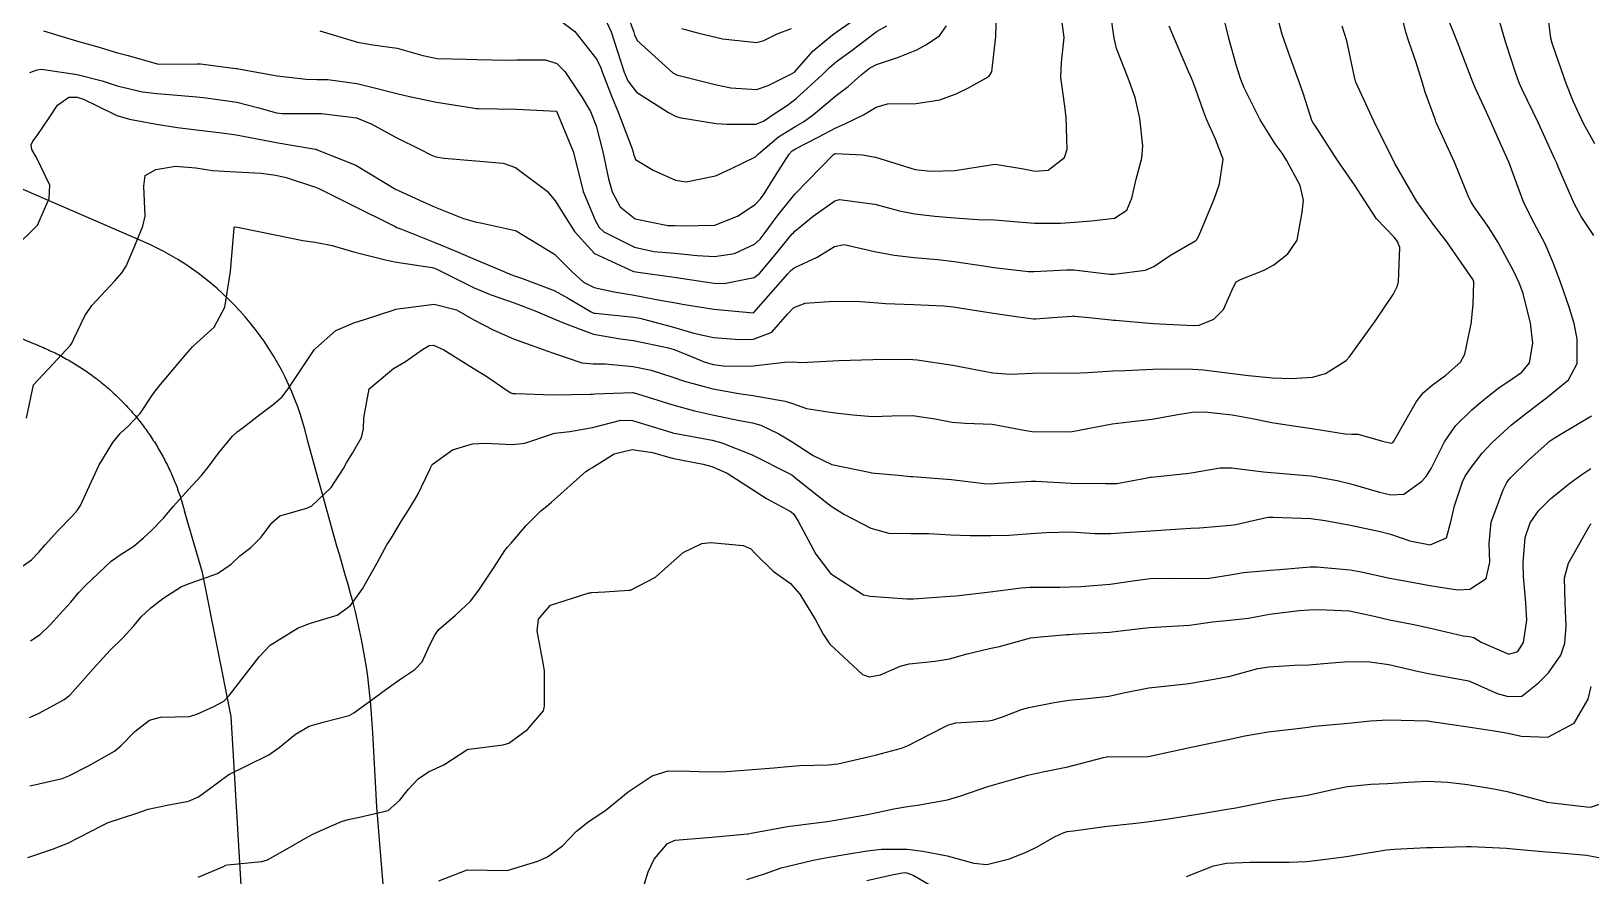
# Model space of a CAD drawing. Header units: metres. Extents: x 307586 to 320046, y 7427249 to 7434250.
# Drawn here: x 319321.3 to 319399.4, y 7429373.5 to 7429415.7 of the extents above; entities that cross this region are included whole.
import ezdxf

# ---------------------------------------------------------------- set-up
doc = ezdxf.new("R2010")
doc.units = ezdxf.units.M
doc.header["$MEASUREMENT"] = 0
for name, color, linetype in [('Curvas de Nivel 1m', 11, 'Continuous'), ('Curvas de Nivel 5m', 15, 'Continuous'), ('Vias Primárias', 230, 'Continuous')]:
    doc.layers.add(name, color=color, linetype=linetype)

msp = doc.modelspace()

# ---------------------------------------------------------------- linework, layer by layer
at = {"layer": 'Curvas de Nivel 1m', "flags": 128}
for points, elevation in [([(319335.728, 7429415.753), (319337.613, 7429415.176), (319338.392, 7429415.051), (319339.609, 7429414.886), (319340.895, 7429414.509), (319341.601, 7429414.356), (319343.054, 7429414.323), (319343.601, 7429414.313), (319345.064, 7429414.285), (319345.601, 7429414.292), (319347.036, 7429414.291), (319347.599, 7429414.108), (319348.002, 7429413.716), (319348.87, 7429412.417), (319349.28, 7429411.703), (319349.562, 7429410.994), (319349.901, 7429409.695), (319350.184, 7429408.344), (319350.368, 7429407.687), (319350.772, 7429406.937), (319351.51, 7429406.335), (319353.146, 7429406.014), (319353.506, 7429406.003), (319353.845, 7429405.984), (319355.507, 7429406.018), (319356.641, 7429406.479), (319357.517, 7429407.055), (319357.785, 7429407.332), (319357.97, 7429407.596), (319358.568, 7429408.554), (319359.225, 7429409.583), (319359.385, 7429409.742), (319359.547, 7429409.836), (319360.686, 7429410.433), (319361.563, 7429410.899), (319362.018, 7429411.094), (319362.94, 7429411.536), (319363.325, 7429411.783), (319363.577, 7429411.93), (319364.149, 7429412.091), (319365.579, 7429412.114), (319366.77, 7429412.299), (319367.584, 7429412.588), (319368.179, 7429412.882), (319369.223, 7429413.464), (319369.369, 7429413.689), (319369.57, 7429415.461), (319369.575, 7429415.509), (319369.643, 7429417.46)], 813), ([(319320.573, 7429388.754), (319321.295, 7429389.274), (319321.667, 7429389.659), (319321.99, 7429390.023), (319322.609, 7429390.721), (319323.325, 7429391.454), (319323.589, 7429391.746), (319323.754, 7429392.004), (319324.102, 7429392.76), (319324.667, 7429393.99), (319325.365, 7429395.144), (319325.744, 7429395.601), (319326.143, 7429395.972), (319326.744, 7429396.605), (319327.397, 7429397.578), (319327.551, 7429397.807), (319327.673, 7429397.956), (319329.007, 7429399.532), (319329.351, 7429399.941), (319329.388, 7429399.976), (319329.424, 7429400.006), (319330.442, 7429400.921), (319330.97, 7429401.917), (319331.265, 7429403.707), (319331.283, 7429403.913), (319331.448, 7429405.867), (319331.452, 7429405.911), (319331.468, 7429405.936), (319331.493, 7429405.939), (319331.692, 7429405.908), (319333.489, 7429405.536), (319334.879, 7429405.254), (319335.493, 7429405.171), (319336.342, 7429405), (319337.485, 7429404.678), (319339.021, 7429404.283), (319339.478, 7429404.187), (319341.354, 7429403.912), (319341.474, 7429403.876), (319341.659, 7429403.788), (319343.464, 7429402.883), (319344.257, 7429402.554), (319345.457, 7429402.131), (319346.512, 7429401.729), (319347.447, 7429401.343), (319348.091, 7429401.063), (319349.436, 7429400.564), (319350.777, 7429400.333), (319351.432, 7429400.249), (319353.194, 7429399.884), (319353.425, 7429399.821), (319353.89, 7429399.643), (319354.978, 7429399.186), (319355.417, 7429399.053), (319356.062, 7429398.968), (319357.417, 7429398.983), (319359.008, 7429399.165), (319359.419, 7429399.179), (319359.826, 7429399.159), (319361.42, 7429399.236), (319361.717, 7429399.25), (319363.421, 7429399.301), (319365.232, 7429399.313), (319365.421, 7429399.308), (319365.632, 7429399.286), (319367.418, 7429399.015), (319368.72, 7429398.765), (319369.415, 7429398.641), (319370.29, 7429398.566), (319371.415, 7429398.619), (319372.197, 7429398.64), (319373.421, 7429398.613), (319374.171, 7429398.65), (319375.423, 7429398.734), (319376.044, 7429398.754), (319377.425, 7429398.812), (319377.944, 7429398.833), (319379.425, 7429398.823), (319379.968, 7429398.781), (319381.422, 7429398.608), (319382.217, 7429398.506), (319383.419, 7429398.381), (319384.349, 7429398.346), (319385.42, 7429398.425), (319386.079, 7429398.598), (319387.114, 7429399.243), (319387.264, 7429399.413), (319387.437, 7429399.668), (319388.559, 7429401.223), (319389.466, 7429402.554), (319389.686, 7429402.993), (319389.736, 7429403.207), (319389.798, 7429404.907), (319389.682, 7429405.208), (319389.505, 7429405.422), (319388.627, 7429406.336), (319388.045, 7429407.232), (319387.535, 7429408.048), (319386.688, 7429409.249), (319385.57, 7429410.972), (319385.457, 7429411.147), (319385.397, 7429411.263), (319384.952, 7429412.635), (319384.73, 7429413.273), (319384.228, 7429414.667), (319383.999, 7429415.284), (319383.903, 7429415.563), (319383.636, 7429416.586)], 818), ([(319321.044, 7429396.367), (319321.403, 7429398.03), (319322.372, 7429399.062), (319323.247, 7429400.012), (319323.319, 7429400.116), (319323.428, 7429400.361), (319323.963, 7429401.484), (319324.321, 7429401.997), (319325.465, 7429403.235), (319325.816, 7429403.63), (319326.033, 7429403.974), (319326.47, 7429404.983), (319326.88, 7429405.966), (319326.987, 7429406.479), (319326.925, 7429407.966), (319326.99, 7429408.503), (319327.531, 7429408.801), (319328.514, 7429408.97), (319329.532, 7429408.887), (319330.365, 7429408.761), (319331.531, 7429408.688), (319332.8, 7429408.628), (319333.529, 7429408.532), (319334.055, 7429408.409), (319335.524, 7429407.928), (319335.69, 7429407.858), (319337.514, 7429406.942), (319339.238, 7429406.09), (319339.504, 7429405.954), (319339.594, 7429405.909), (319339.814, 7429405.815), (319341.493, 7429405.161), (319342.548, 7429404.718), (319343.481, 7429404.319), (319344.82, 7429403.75), (319345.29, 7429403.561), (319345.47, 7429403.494), (319345.829, 7429403.376), (319347.463, 7429402.755), (319348.126, 7429402.38), (319349.31, 7429401.692), (319349.452, 7429401.627), (319349.528, 7429401.614), (319351.449, 7429401.42), (319351.744, 7429401.371), (319353.442, 7429400.916), (319354.455, 7429400.617), (319355.435, 7429400.408), (319356.734, 7429400.307), (319357.434, 7429400.323), (319358.354, 7429400.671), (319359.147, 7429401.575), (319359.456, 7429401.897), (319360.021, 7429402.126), (319361.46, 7429402.227), (319362.799, 7429402.197), (319363.459, 7429402.146), (319364.044, 7429402.107), (319365.458, 7429402.057), (319366.96, 7429401.983), (319367.457, 7429401.935), (319367.86, 7429401.877), (319369.455, 7429401.62), (319370.705, 7429401.437), (319371.451, 7429401.334), (319371.552, 7429401.329), (319372.638, 7429401.418), (319373.389, 7429401.476), (319373.454, 7429401.478), (319373.517, 7429401.473), (319374.234, 7429401.398), (319375.352, 7429401.282), (319375.452, 7429401.276), (319375.557, 7429401.274), (319377.45, 7429401.105), (319379.141, 7429401.026), (319379.45, 7429401.006), (319379.75, 7429401.027), (319380.492, 7429401.32), (319380.968, 7429401.805), (319381.469, 7429402.937), (319381.598, 7429403.182), (319381.819, 7429403.307), (319382.999, 7429403.776), (319383.484, 7429404.046), (319384.191, 7429404.581), (319384.66, 7429405.273), (319384.914, 7429406.666), (319384.978, 7429407.268), (319384.8, 7429408.005), (319384.13, 7429409.281), (319383.904, 7429409.633), (319383.561, 7429410.099), (319382.798, 7429411.298), (319381.997, 7429412.897), (319381.838, 7429413.308), (319381.604, 7429414.053), (319381.26, 7429415.315), (319380.929, 7429416.614)], 817), ([(319321.218, 7429377.974), (319321.456, 7429378.027), (319322.838, 7429378.341), (319323.167, 7429378.463), (319324.155, 7429378.978), (319325.179, 7429379.547), (319325.45, 7429379.707), (319325.773, 7429379.974), (319326.473, 7429380.688), (319327.202, 7429381.262), (319327.754, 7429381.402), (319329.206, 7429381.442), (319329.583, 7429381.551), (319330.397, 7429381.918), (319330.922, 7429382.207), (319331.219, 7429382.507), (319331.83, 7429383.301), (319332.3, 7429383.899), (319332.703, 7429384.431), (319333.244, 7429385.009), (319334.643, 7429385.869), (319335.265, 7429386.101), (319336.601, 7429386.515), (319337.274, 7429386.992), (319337.865, 7429387.831), (319338.606, 7429389.131), (319338.976, 7429389.815), (319339.092, 7429390.027), (319339.312, 7429390.386), (319339.847, 7429391.283), (319340.18, 7429391.802), (319340.626, 7429392.511), (319341.233, 7429393.791), (319341.266, 7429393.879), (319341.357, 7429394.045), (319342.371, 7429394.777), (319343.373, 7429395.087), (319344.011, 7429395.123), (319345.372, 7429395.044), (319345.994, 7429395.113), (319347.381, 7429395.581), (319347.489, 7429395.611), (319348.25, 7429395.707), (319349.385, 7429395.903), (319350.803, 7429396.261), (319351.389, 7429396.247), (319353.349, 7429395.65), (319353.383, 7429395.637), (319355.377, 7429395.259), (319355.861, 7429395.129), (319357.367, 7429394.532), (319359.289, 7429393.571), (319359.328, 7429393.546), (319359.353, 7429393.53), (319359.573, 7429393.346), (319361.337, 7429391.969), (319361.997, 7429391.543), (319363.323, 7429390.869), (319364.224, 7429390.611), (319365.319, 7429390.589), (319366.215, 7429390.595), (319367.319, 7429390.526), (319368.287, 7429390.497), (319369.319, 7429390.49), (319370.248, 7429390.512), (319371.32, 7429390.595), (319372.094, 7429390.65), (319373.322, 7429390.677), (319374.528, 7429390.599), (319375.325, 7429390.601), (319376.049, 7429390.649), (319377.327, 7429390.728), (319378.814, 7429390.824), (319379.328, 7429390.856), (319379.768, 7429390.886), (319381.33, 7429391.014), (319381.589, 7429391.049), (319382.666, 7429391.297), (319383.21, 7429391.416), (319383.334, 7429391.418), (319383.461, 7429391.415), (319385.334, 7429391.34), (319386.051, 7429391.253), (319387.331, 7429391.011), (319388.809, 7429390.699), (319389.326, 7429390.554), (319390.294, 7429390.229), (319391.321, 7429390.035), (319392.129, 7429390.378), (319392.357, 7429391.18), (319392.536, 7429391.984), (319392.932, 7429393.174), (319393.067, 7429393.463), (319393.364, 7429393.902), (319393.924, 7429394.612), (319394.417, 7429395.154), (319395.392, 7429396.036), (319396.008, 7429396.522), (319396.799, 7429397.126), (319397.139, 7429397.391), (319397.41, 7429397.592), (319398.246, 7429398.282), (319398.671, 7429399.101), (319398.672, 7429400.329), (319398.525, 7429401.104), (319398.281, 7429401.927), (319397.848, 7429403.114), (319397.488, 7429404.106), (319397.057, 7429405.124), (319396.513, 7429406.13), (319396.003, 7429407.135), (319395.542, 7429408.405), (319395.272, 7429409.144), (319394.741, 7429410.329), (319394.371, 7429411.158), (319394.123, 7429411.707), (319393.59, 7429412.859), (319393.458, 7429413.171), (319393.371, 7429413.398), (319392.689, 7429415.179), (319392.034, 7429416.791)], 821), ([(319399.563, 7429410.085), (319398.99, 7429411.106), (319398.474, 7429412.221), (319398.129, 7429413.115), (319397.614, 7429414.542), (319397.426, 7429415.122), (319397.363, 7429415.385), (319397.136, 7429417.125)], 823), ([(319319.576, 7429404.058), (319321.492, 7429405.916), (319321.552, 7429405.97), (319321.593, 7429406.029), (319322.186, 7429407.35), (319322.216, 7429408.023), (319321.537, 7429409.438), (319321.317, 7429409.81), (319321.277, 7429410.034), (319321.36, 7429410.219), (319321.549, 7429410.454), (319322.189, 7429411.398), (319322.597, 7429412.02), (319323.171, 7429412.42), (319323.577, 7429412.427), (319323.903, 7429412.332), (319324.59, 7429411.995), (319325.566, 7429411.504), (319326.211, 7429411.326), (319327.56, 7429411.084), (319328.601, 7429410.906), (319329.556, 7429410.787), (319330.828, 7429410.647), (319331.552, 7429410.542), (319333.216, 7429410.225), (319333.547, 7429410.16), (319335.316, 7429409.863), (319335.511, 7429409.829), (319335.543, 7429409.82), (319335.603, 7429409.798), (319337.535, 7429409.03), (319339.523, 7429407.82), (319340.913, 7429407.195), (319341.514, 7429406.918), (319342.93, 7429406.354), (319343.507, 7429406.196), (319343.86, 7429406.118), (319345.503, 7429405.759), (319345.563, 7429405.739), (319347.486, 7429404.577), (319348.345, 7429403.711), (319348.929, 7429403.167), (319349.465, 7429402.896), (319350.464, 7429402.681), (319351.461, 7429402.525), (319352.861, 7429402.254), (319353.458, 7429402.148), (319353.888, 7429402.074), (319355.455, 7429401.818), (319357.423, 7429401.63), (319357.453, 7429401.649), (319359.159, 7429403.583), (319359.304, 7429403.753), (319359.478, 7429403.89), (319360.628, 7429404.42), (319361.494, 7429404.962), (319361.987, 7429405.054), (319363.491, 7429404.707), (319364.489, 7429404.514), (319365.486, 7429404.4), (319366.669, 7429404.305), (319367.484, 7429404.208), (319368.956, 7429403.983), (319369.48, 7429403.911), (319371.2, 7429403.712), (319371.477, 7429403.699), (319373.108, 7429403.784), (319373.479, 7429403.784), (319375.287, 7429403.571), (319375.476, 7429403.566), (319377.068, 7429403.775), (319377.482, 7429403.952), (319378.311, 7429404.527), (319379.501, 7429405.209), (319379.576, 7429405.255), (319379.65, 7429405.329), (319379.79, 7429405.612), (319380.503, 7429407.325), (319380.773, 7429408.083), (319380.95, 7429409.319), (319380.566, 7429410.328), (319380.113, 7429411.332), (319379.973, 7429411.73), (319379.588, 7429412.813), (319379.391, 7429413.342), (319379.225, 7429413.717), (319378.508, 7429415.351), (319378.252, 7429415.976)], 816), ([(319321.245, 7429385.229), (319321.737, 7429385.536), (319322.226, 7429386.02), (319322.725, 7429386.552), (319323.27, 7429387.156), (319323.659, 7429387.622), (319323.999, 7429387.999), (319325.295, 7429389.204), (319325.744, 7429389.53), (319326.414, 7429389.969), (319326.898, 7429390.375), (319327.315, 7429390.767), (319327.911, 7429391.364), (319328.396, 7429391.944), (319329.344, 7429392.999), (319329.797, 7429393.476), (319330.147, 7429393.922), (319330.667, 7429394.609), (319331.369, 7429395.469), (319331.594, 7429395.684), (319331.895, 7429395.905), (319332.732, 7429396.547), (319333.39, 7429397.053), (319333.846, 7429397.433), (319334.178, 7429397.878), (319335.422, 7429399.728), (319335.474, 7429399.808), (319335.509, 7429399.859), (319336.528, 7429400.758), (319337.442, 7429401.137), (319337.97, 7429401.307), (319339.453, 7429401.794), (319339.471, 7429401.802), (319339.524, 7429401.819), (319341.456, 7429402.072), (319342.567, 7429401.779), (319343.446, 7429401.286), (319344.414, 7429400.78), (319345.432, 7429400.339), (319347.147, 7429399.723), (319347.422, 7429399.621), (319348.855, 7429399.136), (319349.417, 7429399.079), (319350.019, 7429399.081), (319351.416, 7429398.957), (319352.315, 7429398.76), (319353.411, 7429398.414), (319353.989, 7429398.221), (319355.405, 7429397.841), (319356.699, 7429397.607), (319357.402, 7429397.507), (319359.034, 7429397.21), (319359.398, 7429397.096), (319360.102, 7429396.857), (319361.394, 7429396.653), (319362.407, 7429396.525), (319363.392, 7429396.455), (319364.367, 7429396.49), (319365.393, 7429396.497), (319366.54, 7429396.34), (319367.39, 7429396.171), (319368.041, 7429396.122), (319369.389, 7429396.064), (319371.077, 7429395.743), (319371.386, 7429395.698), (319373.115, 7429395.683), (319373.386, 7429395.703), (319373.747, 7429395.765), (319375.39, 7429396.079), (319376.537, 7429396.223), (319377.393, 7429396.319), (319378.582, 7429396.529), (319379.396, 7429396.665), (319380.038, 7429396.682), (319381.395, 7429396.536), (319382.326, 7429396.368), (319383.392, 7429396.15), (319384.143, 7429396.031), (319385.389, 7429395.852), (319387.052, 7429395.577), (319387.386, 7429395.566), (319387.718, 7429395.567), (319388.935, 7429395.217), (319389.382, 7429395.119), (319389.445, 7429395.146), (319389.492, 7429395.209), (319390.173, 7429396.424), (319390.626, 7429397.198), (319390.968, 7429397.636), (319391.415, 7429398.01), (319392.093, 7429398.513), (319392.828, 7429399.176), (319393.05, 7429399.561), (319393.382, 7429401.171), (319393.39, 7429401.234), (319393.462, 7429402.05), (319393.507, 7429403.169), (319393.475, 7429403.282), (319392.151, 7429405.184), (319391.511, 7429406.014), (319390.652, 7429407.199), (319389.551, 7429409.109), (319389.493, 7429409.221), (319389.427, 7429409.348), (319388.501, 7429411.231), (319387.592, 7429413.175), (319387.569, 7429413.24), (319387.558, 7429413.275), (319387.148, 7429415.245), (319386.904, 7429415.974)], 819), ([(319321.894, 7429415.743), (319323.605, 7429415.228), (319324.566, 7429414.959), (319325.6, 7429414.65), (319326.131, 7429414.507), (319327.594, 7429414.096), (319327.716, 7429414.08), (319329.595, 7429414.103), (319329.755, 7429414.097), (319331.149, 7429413.917), (319331.547, 7429413.866), (319331.592, 7429413.859), (319331.658, 7429413.843), (319333.589, 7429413.489), (319335.054, 7429413.335), (319335.588, 7429413.318), (319336.136, 7429413.306), (319337.586, 7429413.105), (319338.537, 7429412.877), (319339.581, 7429412.611), (319340.222, 7429412.453), (319341.577, 7429412.173), (319343.469, 7429411.876), (319343.574, 7429411.867), (319343.673, 7429411.867), (319345.574, 7429411.825), (319347.573, 7429411.72), (319348.407, 7429409.711), (319348.715, 7429408.525), (319348.92, 7429407.706), (319349.509, 7429406.273), (319349.715, 7429405.907), (319349.952, 7429405.693), (319351.492, 7429404.926), (319352.445, 7429404.704), (319353.488, 7429404.623), (319354.619, 7429404.5), (319355.485, 7429404.45), (319356.496, 7429404.602), (319357.495, 7429405.066), (319357.769, 7429405.327), (319357.982, 7429405.595), (319358.627, 7429406.474), (319359.506, 7429407.58), (319361.443, 7429409.552), (319361.502, 7429409.592), (319361.544, 7429409.605), (319362.894, 7429409.536), (319363.542, 7429409.433), (319364.998, 7429408.968), (319365.536, 7429408.814), (319366.296, 7429408.732), (319367.536, 7429408.753), (319368.158, 7429408.852), (319369.539, 7429409.078), (319370.953, 7429408.848), (319371.542, 7429408.729), (319372.187, 7429408.78), (319373.002, 7429409.416), (319373.138, 7429409.833), (319373.101, 7429411.415), (319373.025, 7429411.969), (319372.83, 7429413.418), (319372.863, 7429414.158), (319372.996, 7429415.416), (319372.887, 7429416.161)], 814), ([(319347.629, 7429416.366), (319348.504, 7429415.711), (319349.602, 7429414.319), (319349.795, 7429413.897), (319349.86, 7429413.696), (319350.344, 7429412.452), (319350.673, 7429411.683), (319351.369, 7429409.85), (319351.42, 7429409.672), (319351.442, 7429409.572), (319351.539, 7429409.305), (319352.421, 7429408.774), (319353.529, 7429408.28), (319354.078, 7429408.192), (319355.532, 7429408.487), (319356.314, 7429408.834), (319357.541, 7429409.437), (319357.619, 7429409.523), (319357.685, 7429409.599), (319358.695, 7429410.449), (319359.564, 7429410.975), (319359.947, 7429411.194), (319360.443, 7429411.567), (319361.582, 7429412.508), (319362.173, 7429412.958), (319362.838, 7429413.538), (319363.251, 7429413.88), (319363.601, 7429414.069), (319364.693, 7429414.427), (319365.612, 7429414.798), (319366.072, 7429415.039), (319366.749, 7429415.489), (319367.109, 7429416.004)], 812), ([(319350.104, 7429416.169), (319350.315, 7429415.69), (319350.636, 7429414.712), (319350.973, 7429413.679), (319351.155, 7429413.243), (319351.583, 7429412.681), (319353.183, 7429411.654), (319353.57, 7429411.467), (319353.828, 7429411.387), (319355.565, 7429411.107), (319356.106, 7429411.073), (319357.565, 7429411.083), (319357.937, 7429411.226), (319358.483, 7429411.591), (319359.136, 7429412.026), (319359.581, 7429412.353), (319360.903, 7429413.56), (319361.247, 7429413.906), (319361.603, 7429414.206), (319362.381, 7429414.772), (319363.364, 7429415.533), (319363.511, 7429415.644), (319363.625, 7429415.722), (319364.108, 7429416.003)], 811), ([(319353.839, 7429415.861), (319354.706, 7429415.634), (319355.62, 7429415.406), (319355.89, 7429415.346), (319357.616, 7429415.159), (319357.954, 7429415.26), (319358.631, 7429415.59), (319359.346, 7429415.863)], 809), ([(319399.507, 7429405.505), (319398.878, 7429406.461), (319398.515, 7429407.105), (319397.727, 7429408.94), (319397.654, 7429409.119), (319397.555, 7429409.333), (319396.733, 7429411.128), (319395.922, 7429412.804), (319395.773, 7429413.138), (319395.6, 7429413.608), (319395.101, 7429415.148), (319394.774, 7429416.293)], 822), ([(319321.116, 7429374.383), (319322.345, 7429374.793), (319323.124, 7429375.108), (319324.835, 7429375.984), (319325.029, 7429376.087), (319325.135, 7429376.131), (319326.525, 7429376.583), (319327.146, 7429376.802), (319328.085, 7429377.01), (319329.152, 7429377.198), (319329.654, 7429377.427), (319330.347, 7429377.918), (319330.803, 7429378.277), (319331.169, 7429378.533), (319332.09, 7429378.985), (319333.179, 7429379.52), (319333.7, 7429379.882), (319334.509, 7429380.554), (319335.199, 7429380.957), (319335.893, 7429381.162), (319337.208, 7429381.496), (319337.432, 7429381.614), (319337.741, 7429381.832), (319339.224, 7429382.926), (319339.736, 7429383.297), (319340.493, 7429383.797), (319340.855, 7429384.178), (319341.252, 7429385.053), (319341.499, 7429385.548), (319341.693, 7429385.786), (319342.531, 7429386.517), (319343.277, 7429387.208), (319343.697, 7429387.764), (319344.459, 7429388.917), (319344.994, 7429389.745), (319345.134, 7429389.914), (319345.309, 7429390.118), (319346.056, 7429390.999), (319346.796, 7429391.725), (319347.094, 7429391.964), (319347.337, 7429392.159), (319349.043, 7429393.695), (319349.229, 7429393.817), (319349.356, 7429393.889), (319350.473, 7429394.573), (319351.37, 7429394.805), (319352.384, 7429394.643), (319353.364, 7429394.372), (319354.926, 7429394.06), (319355.358, 7429393.951), (319356.127, 7429393.612), (319357.345, 7429392.829), (319358.097, 7429392.345), (319359.334, 7429391.673), (319359.457, 7429391.569), (319359.683, 7429391.211), (319360.568, 7429389.557), (319361.293, 7429388.593), (319362.95, 7429387.533), (319363.282, 7429387.453), (319365.111, 7429387.333), (319365.281, 7429387.33), (319365.445, 7429387.334), (319367.283, 7429387.455), (319367.562, 7429387.476), (319369.285, 7429387.674), (319370.838, 7429387.884), (319371.288, 7429387.911), (319372.787, 7429387.916), (319373.288, 7429387.923), (319373.83, 7429387.941), (319375.293, 7429388.064), (319376.431, 7429388.234), (319377.298, 7429388.342), (319378.278, 7429388.366), (319379.298, 7429388.34), (319380.257, 7429388.362), (319381.301, 7429388.523), (319381.963, 7429388.644), (319383.305, 7429388.761), (319383.793, 7429388.795), (319385.308, 7429388.923), (319385.638, 7429388.926), (319387.306, 7429388.783), (319387.859, 7429388.678), (319389.3, 7429388.355), (319390.319, 7429388.178), (319391.295, 7429387.993), (319392.689, 7429387.779), (319393.292, 7429387.807), (319394.12, 7429388.338), (319394.309, 7429389.155), (319394.27, 7429390.103), (319394.366, 7429391.155), (319394.976, 7429392.773), (319395.158, 7429393.143), (319395.236, 7429393.261), (319395.357, 7429393.397), (319396.241, 7429394.26), (319397.181, 7429395.122), (319397.292, 7429395.212), (319397.384, 7429395.276), (319397.822, 7429395.549), (319399.397, 7429396.484)], 822), ([(319329.637, 7429373.395), (319330.881, 7429373.912), (319331.032, 7429373.993), (319331.114, 7429374.02), (319332.822, 7429374.187), (319333.117, 7429374.269), (319334.038, 7429374.792), (319335.129, 7429375.425), (319335.419, 7429375.568), (319336.042, 7429375.851), (319336.809, 7429376.18), (319337.147, 7429376.284), (319337.713, 7429376.396), (319339.152, 7429376.743), (319339.724, 7429377.238), (319340.167, 7429377.8), (319340.647, 7429378.316), (319341.172, 7429378.672), (319341.935, 7429379.023), (319343.089, 7429379.771), (319343.15, 7429379.804), (319343.184, 7429379.81), (319344.913, 7429380.019), (319345.188, 7429380.111), (319346.133, 7429380.796), (319346.929, 7429381.723), (319346.984, 7429381.953), (319346.979, 7429383.723), (319346.936, 7429384.024), (319346.604, 7429385.727), (319346.679, 7429386.316), (319347.276, 7429387.012), (319349.216, 7429387.624), (319349.282, 7429387.634), (319349.333, 7429387.639), (319350.001, 7429387.683), (319351.202, 7429387.752), (319351.284, 7429387.768), (319352.534, 7429388.414), (319353.297, 7429389.092), (319353.924, 7429389.641), (319354.847, 7429390.09), (319355.311, 7429390.144), (319356.917, 7429389.996), (319357.306, 7429389.82), (319357.533, 7429389.597), (319358.428, 7429388.716), (319359.288, 7429388.092), (319359.767, 7429387.565), (319360.551, 7429386.276), (319360.937, 7429385.553), (319361.255, 7429385.053), (319362.892, 7429383.533), (319363.232, 7429383.417), (319363.804, 7429383.521), (319364.789, 7429383.957), (319365.241, 7429384.067), (319366.529, 7429384.202), (319367.246, 7429384.325), (319368.145, 7429384.572), (319369.254, 7429384.838), (319369.754, 7429384.947), (319371.262, 7429385.36), (319371.316, 7429385.375), (319371.811, 7429385.425), (319373.132, 7429385.544), (319373.264, 7429385.549), (319373.411, 7429385.554), (319375.266, 7429385.658), (319376.795, 7429385.837), (319377.268, 7429385.898), (319377.839, 7429385.922), (319379.27, 7429386.006), (319380.416, 7429386.174), (319381.272, 7429386.257), (319382.213, 7429386.361), (319383.276, 7429386.56), (319384.757, 7429386.747), (319385.278, 7429386.772), (319385.743, 7429386.791), (319387.278, 7429386.722), (319388.516, 7429386.462), (319389.274, 7429386.28), (319390.418, 7429386.052), (319391.27, 7429385.879), (319392.971, 7429385.468), (319393.266, 7429385.434), (319393.498, 7429385.399), (319393.863, 7429385.161), (319395.254, 7429384.562), (319395.704, 7429384.688), (319395.993, 7429385.133), (319396.153, 7429386.252), (319396.108, 7429387.132), (319395.991, 7429388.445), (319395.964, 7429389.133), (319396.068, 7429390.39), (319396.325, 7429391.13), (319396.742, 7429391.723), (319397.345, 7429392.335), (319398.305, 7429393.106), (319398.914, 7429393.542), (319399.364, 7429393.84)], 823), ([(319341.684, 7429373.208), (319343.113, 7429373.77), (319345.113, 7429373.74), (319346.646, 7429374.199), (319347.123, 7429374.41), (319347.872, 7429374.968), (319348.583, 7429375.698), (319349.147, 7429376.148), (319350.058, 7429376.777), (319351.163, 7429377.67), (319352.361, 7429378.468), (319353.174, 7429378.726), (319354.25, 7429378.711), (319355.173, 7429378.662), (319356.091, 7429378.694), (319357.175, 7429378.775), (319358.462, 7429378.867), (319359.177, 7429378.943), (319359.753, 7429378.989), (319361.178, 7429379.016), (319361.66, 7429379.063), (319363.182, 7429379.413), (319363.6, 7429379.524), (319364.842, 7429379.852), (319365.19, 7429379.981), (319366.187, 7429380.501), (319367.206, 7429381.028), (319367.565, 7429381.117), (319369.21, 7429381.224), (319369.402, 7429381.256), (319369.948, 7429381.443), (319370.862, 7429381.788), (319371.218, 7429381.889), (319372.491, 7429382.146), (319373.221, 7429382.26), (319374.161, 7429382.334), (319375.224, 7429382.463), (319375.97, 7429382.628), (319377.228, 7429382.869), (319378.952, 7429383.056), (319379.23, 7429383.087), (319379.436, 7429383.122), (319380.577, 7429383.317), (319381.124, 7429383.422), (319381.235, 7429383.448), (319382.696, 7429383.84), (319383.243, 7429383.929), (319384.516, 7429383.999), (319385.244, 7429384.025), (319386.374, 7429384.121), (319387.247, 7429384.194), (319388.298, 7429384.174), (319389.245, 7429384.035), (319390.739, 7429383.697), (319391.239, 7429383.587), (319393.158, 7429383.247), (319393.234, 7429383.227), (319393.365, 7429383.168), (319394.676, 7429382.597), (319395.226, 7429382.445), (319395.896, 7429382.463), (319396.736, 7429383.125), (319396.986, 7429383.373), (319397.241, 7429383.63), (319397.851, 7429384.514), (319398.055, 7429385.108), (319398.124, 7429385.96), (319398.065, 7429387.108), (319398.038, 7429388.373), (319398.241, 7429389.106), (319399.332, 7429391.033), (319399.354, 7429391.069), (319399.376, 7429391.09)], 824), ([(319357.11, 7429373.284), (319358.044, 7429373.586), (319358.833, 7429373.859), (319359.118, 7429373.941), (319360.422, 7429374.258), (319361.125, 7429374.383), (319362.116, 7429374.553), (319363.131, 7429374.719), (319363.843, 7429374.808), (319365.132, 7429374.804), (319365.921, 7429374.703), (319367.128, 7429374.473), (319368.477, 7429374.105), (319369.122, 7429374.029), (319370.255, 7429374.309), (319371.131, 7429374.664), (319371.636, 7429374.925), (319372.513, 7429375.416), (319372.935, 7429375.622), (319373.146, 7429375.677), (319373.465, 7429375.724), (319375.149, 7429375.956), (319376.434, 7429376.084), (319377.151, 7429376.165), (319378.107, 7429376.301), (319379.154, 7429376.462), (319379.89, 7429376.588), (319381.158, 7429376.805), (319381.59, 7429376.874), (319383.162, 7429377.192), (319383.674, 7429377.282), (319384.964, 7429377.465), (319385.167, 7429377.502), (319386.591, 7429377.827), (319387.173, 7429377.941), (319388.346, 7429378.052), (319389.176, 7429378.081), (319390.218, 7429378.158), (319391.178, 7429378.209), (319392.202, 7429378.155), (319393.176, 7429378.028), (319394.497, 7429377.826), (319395.171, 7429377.691), (319397.119, 7429377.165), (319397.163, 7429377.158), (319397.431, 7429377.116), (319399.009, 7429376.94), (319399.161, 7429376.913), (319399.339, 7429376.91), (319399.885, 7429377.083)], 826), ([(319379.114, 7429373.435), (319380.464, 7429373.975), (319381.125, 7429374.103), (319382.282, 7429374.142), (319383.126, 7429374.143), (319384.252, 7429374.147), (319385.127, 7429374.191), (319386.087, 7429374.292), (319387.131, 7429374.441), (319387.811, 7429374.552), (319389.136, 7429374.766), (319389.537, 7429374.806), (319391.138, 7429374.879), (319391.438, 7429374.888), (319393.139, 7429374.931), (319393.373, 7429374.933), (319395.139, 7429374.846), (319395.456, 7429374.819), (319397.136, 7429374.664), (319397.616, 7429374.633), (319399.134, 7429374.506), (319399.844, 7429374.371)], 827), ([(319363.11, 7429373.225), (319364.369, 7429373.511), (319364.99, 7429373.626), (319365.115, 7429373.619), (319365.44, 7429373.497), (319367.103, 7429372.527)], 827)]:
    msp.add_lwpolyline(points, dxfattribs=dict(at, elevation=elevation))
at = {"layer": 'Curvas de Nivel 5m', "flags": 128}
for points, elevation in [([(319321.203, 7429381.396), (319321.65, 7429381.581), (319322.458, 7429382.018), (319322.94, 7429382.289), (319323.218, 7429382.508), (319324.54, 7429383.99), (319325.241, 7429384.751), (319325.861, 7429385.359), (319326.416, 7429385.968), (319326.795, 7429386.429), (319327.267, 7429386.883), (319327.881, 7429387.344), (319328.809, 7429387.937), (319329.285, 7429388.133), (319330.612, 7429388.594), (319331.294, 7429389.066), (319331.731, 7429389.474), (319332.286, 7429389.9), (319332.799, 7429390.407), (319333.322, 7429391.135), (319333.732, 7429391.479), (319335.085, 7429391.864), (319335.334, 7429391.976), (319336.3, 7429392.893), (319336.91, 7429393.844), (319337.069, 7429394.13), (319337.364, 7429394.607), (319337.814, 7429395.396), (319337.925, 7429395.832), (319337.934, 7429396.377), (319338.208, 7429397.828), (319339.413, 7429398.844), (319340.026, 7429399.195), (319340.865, 7429399.796), (319341.213, 7429400.006), (319341.426, 7429400.024), (319341.941, 7429399.785), (319343.414, 7429398.868), (319344.093, 7429398.443), (319345.116, 7429397.744), (319345.289, 7429397.629), (319345.402, 7429397.601), (319345.539, 7429397.601), (319347.401, 7429397.532), (319349.269, 7429397.559), (319349.402, 7429397.574), (319349.503, 7429397.588), (319351.403, 7429397.653), (319351.42, 7429397.653), (319353.397, 7429397.034), (319354.495, 7429396.734), (319355.392, 7429396.537), (319356.744, 7429396.252), (319357.388, 7429396.137), (319357.812, 7429396.019), (319358.708, 7429395.58), (319359.377, 7429395.175), (319360.424, 7429394.503), (319361.36, 7429394.054), (319363.229, 7429393.657), (319363.355, 7429393.637), (319364.687, 7429393.51), (319365.303, 7429393.451), (319365.352, 7429393.446), (319365.41, 7429393.442), (319367.351, 7429393.3), (319368.995, 7429393.101), (319369.349, 7429393.086), (319369.69, 7429393.106), (319371.351, 7429393.207), (319371.57, 7429393.209), (319373.35, 7429393.121), (319375.065, 7429393.099), (319375.35, 7429393.09), (319375.624, 7429393.103), (319377.067, 7429393.363), (319377.302, 7429393.412), (319377.354, 7429393.417), (319379.093, 7429393.597), (319379.358, 7429393.636), (319380.801, 7429393.876), (319381.362, 7429393.882), (319382.965, 7429393.688), (319383.358, 7429393.641), (319385.116, 7429393.504), (319385.356, 7429393.475), (319386.662, 7429393.247), (319387.351, 7429393.088), (319388.786, 7429392.657), (319389.346, 7429392.528), (319389.988, 7429392.562), (319390.886, 7429393.195), (319391.108, 7429393.441), (319391.363, 7429393.844), (319391.809, 7429394.754), (319392.035, 7429395.183), (319392.586, 7429395.983), (319393.399, 7429396.779), (319393.85, 7429397.163), (319394.708, 7429397.856), (319395.421, 7429398.33), (319395.896, 7429398.665), (319396.28, 7429399.132), (319396.459, 7429400.114), (319396.332, 7429401.131), (319395.957, 7429402.646), (319395.776, 7429403.137), (319395.482, 7429403.735), (319394.713, 7429405.152), (319394.259, 7429405.908), (319393.521, 7429406.935), (319393.361, 7429407.172), (319393.21, 7429407.491), (319392.536, 7429409.18), (319391.632, 7429411.13), (319391.605, 7429411.19), (319391.574, 7429411.269), (319391.067, 7429412.677), (319390.908, 7429413.2), (319390.601, 7429414.213), (319390.246, 7429415.211), (319390.094, 7429415.68), (319389.723, 7429417.219)], 820), ([(319321.222, 7429413.669), (319321.591, 7429413.802), (319321.796, 7429413.823), (319323.588, 7429413.557), (319324.831, 7429413.237), (319325.583, 7429413.001), (319326.853, 7429412.694), (319327.579, 7429412.605), (319328.185, 7429412.56), (319329.578, 7429412.448), (319330.043, 7429412.398), (319331.576, 7429412.171), (319332.682, 7429411.899), (319333.569, 7429411.651), (319333.84, 7429411.615), (319335.569, 7429411.612), (319335.822, 7429411.604), (319337.566, 7429411.385), (319338.297, 7429411.098), (319339.552, 7429410.402), (319340.775, 7429409.802), (319341.286, 7429409.539), (319341.539, 7429409.439), (319341.954, 7429409.37), (319343.538, 7429409.246), (319344.917, 7429409.13), (319345.535, 7429408.9), (319347.112, 7429407.724), (319347.518, 7429407.247), (319348.487, 7429405.71), (319349.487, 7429404.606), (319351.436, 7429403.708), (319351.473, 7429403.701), (319351.662, 7429403.668), (319353.471, 7429403.423), (319355.023, 7429403.181), (319355.468, 7429403.115), (319355.98, 7429403.103), (319357.471, 7429403.4), (319357.738, 7429403.597), (319358.534, 7429404.542), (319359.384, 7429405.581), (319359.438, 7429405.646), (319359.504, 7429405.72), (319360.424, 7429406.478), (319361.52, 7429407.243), (319361.753, 7429407.315), (319363.518, 7429407.077), (319364.746, 7429406.743), (319365.514, 7429406.582), (319366.527, 7429406.475), (319367.512, 7429406.383), (319368.676, 7429406.303), (319369.511, 7429406.285), (319370.293, 7429406.23), (319371.51, 7429406.119), (319372.802, 7429406.125), (319373.511, 7429406.171), (319374.358, 7429406.244), (319375.513, 7429406.38), (319376.124, 7429406.767), (319376.378, 7429407.371), (319376.589, 7429408.317), (319376.879, 7429409.367), (319376.931, 7429409.995), (319376.785, 7429411.368), (319376.544, 7429412.409), (319376.197, 7429413.374), (319375.615, 7429414.865), (319375.49, 7429415.382), (319375.261, 7429417.007)], 815), ([(319350.959, 7429417.003), (319351.443, 7429415.673), (319351.487, 7429415.538), (319351.617, 7429415.27), (319353.398, 7429413.652), (319353.592, 7429413.553), (319355.114, 7429413.153), (319355.587, 7429413.048), (319356.299, 7429412.9), (319357.585, 7429412.808), (319358.174, 7429413.007), (319359.308, 7429413.583), (319359.492, 7429413.684), (319359.596, 7429413.79), (319360.425, 7429414.753), (319361.395, 7429415.553), (319361.624, 7429415.705), (319362.707, 7429416.465)], 810), ([(319351.918, 7429372.849), (319352.169, 7429373.659), (319352.471, 7429374.308), (319353.134, 7429375.081), (319353.528, 7429375.253), (319355.139, 7429375.386), (319355.354, 7429375.403), (319357.142, 7429375.561), (319357.179, 7429375.563), (319357.325, 7429375.597), (319359.147, 7429375.941), (319360.594, 7429376.11), (319361.149, 7429376.186), (319362.304, 7429376.386), (319363.153, 7429376.532), (319364.467, 7429376.821), (319365.157, 7429376.94), (319365.657, 7429376.996), (319367.161, 7429377.272), (319367.818, 7429377.47), (319369.168, 7429377.932), (319370.34, 7429378.269), (319371.174, 7429378.497), (319371.931, 7429378.667), (319373.178, 7429378.927), (319374.957, 7429379.383), (319375.138, 7429379.426), (319375.184, 7429379.432), (319377.131, 7429379.423), (319377.194, 7429379.432), (319377.285, 7429379.45), (319379.198, 7429379.879), (319380.392, 7429380.127), (319381.203, 7429380.296), (319382.035, 7429380.472), (319383.207, 7429380.67), (319384.799, 7429380.857), (319385.209, 7429380.911), (319385.518, 7429380.948), (319387.212, 7429381.11), (319388.328, 7429381.223), (319389.214, 7429381.272), (319391.188, 7429381.216), (319391.213, 7429381.215), (319391.387, 7429381.188), (319393.21, 7429380.914), (319394.741, 7429380.68), (319395.208, 7429380.612), (319395.881, 7429380.459), (319397.206, 7429380.409), (319398.515, 7429381.1), (319399.225, 7429382.306), (319399.382, 7429382.938)], 825)]:
    msp.add_lwpolyline(points, dxfattribs=dict(at, elevation=elevation))
at = {"layer": 'Vias Primárias'}
msp.add_lwpolyline([(319456.136, 7429301.352), (319437.417, 7429299.777), (319422.008, 7429297.576), (319410.943, 7429293.27), (319400.552, 7429287.815, 0.082816), (319385.363, 7429277.247), (319376.864, 7429268.953), (319364.182, 7429258.008, -0.285926), (319355.739, 7429255.02, -0.230893), (319347.982, 7429261.173, -0.094519), (319345.416, 7429270.904), (319344.84, 7429279.195), (319343.896, 7429292.774), (319343.162, 7429304.523), (319341.721, 7429327.192), (319341.198, 7429335.888), (319340.537, 7429347.359), (319339.792, 7429356.712, 0.02973), (319339.131, 7429370.772, -0.015339), (319338.384, 7429380.62, 0.060218), (319337.145, 7429388.048, -0.006535), (319334.992, 7429395.751, 0.22985), (319326.812, 7429405.242), (319316.624, 7429409.641)], format="xyb", dxfattribs=at)
msp.add_lwpolyline([(319456.136, 7429301.352), (319437.417, 7429299.777), (319422.008, 7429297.576), (319410.943, 7429293.27), (319400.552, 7429287.815, 0.082816), (319385.363, 7429277.247), (319376.864, 7429268.953), (319364.182, 7429258.008, -0.285926), (319355.739, 7429255.02, -0.230893), (319347.982, 7429261.173, -0.094519), (319345.416, 7429270.904), (319344.84, 7429279.195), (319343.896, 7429292.774), (319343.162, 7429304.523), (319341.721, 7429327.192), (319341.198, 7429335.888), (319340.537, 7429347.359), (319339.792, 7429356.712, 0.02973), (319339.131, 7429370.772, -0.015339), (319338.384, 7429380.62, 0.060218), (319337.145, 7429388.048, -0.006535), (319334.992, 7429395.751, 0.22985), (319326.812, 7429405.242), (319316.624, 7429409.641)], format="xyb", dxfattribs=at)
msp.add_lwpolyline([(319344.49, 7429249.307), (319341.739, 7429255.662), (319339.555, 7429262.453), (319336.884, 7429298.141), (319333.001, 7429352.765), (319331.296, 7429381.446), (319329.859, 7429388.636), (319328.97, 7429391.664)], dxfattribs=at)
msp.add_lwpolyline([(319344.49, 7429249.307), (319341.739, 7429255.662), (319339.555, 7429262.453), (319336.884, 7429298.141), (319333.001, 7429352.765), (319331.296, 7429381.446), (319329.859, 7429388.636), (319328.97, 7429391.664)], dxfattribs=at)
msp.add_rational_spline([(319426.323, 7429109.899), (319424.377, 7429109.647), (319422.432, 7429109.394), (319416.523, 7429108.203), (319410.614, 7429107.011), (319404.755, 7429105.698), (319398.897, 7429104.386), (319392.541, 7429103.022), (319386.185, 7429101.659), (319380.519, 7429100.639), (319374.853, 7429099.619), (319369.129, 7429099.533), (319363.405, 7429099.446), (319354.074, 7429099.873), (319344.743, 7429100.3), (319338.643, 7429100.759), (319332.544, 7429101.218), (319328.065, 7429102.546), (319323.587, 7429103.875), (319320.368, 7429105.51), (319317.149, 7429107.144), (319313.761, 7429110.005), (319310.372, 7429112.865), (319306.814, 7429116.644), (319303.256, 7429120.422), (319299.867, 7429124.169), (319296.478, 7429127.916), (319293.481, 7429131.866), (319290.484, 7429135.815), (319288.306, 7429138.983), (319286.127, 7429142.151), (319283.487, 7429146.188), (319280.847, 7429150.225), (319278.549, 7429154.005), (319276.251, 7429157.784), (319273.901, 7429161.822), (319271.55, 7429165.86), (319270.205, 7429169.198), (319268.859, 7429172.536), (319267.361, 7429176.809), (319265.863, 7429181.081), (319263.803, 7429185.715), (319261.743, 7429190.348), (319260.499, 7429193.807), (319259.255, 7429197.267), (319257.635, 7429201.779), (319256.016, 7429206.291), (319254.959, 7429209.493), (319253.903, 7429212.696), (319252.608, 7429217.641), (319251.313, 7429222.586), (319249.63, 7429230.009), (319247.946, 7429237.432), (319247.119, 7429242.953), (319246.291, 7429248.475), (319244.863, 7429256.11), (319243.434, 7429263.745), (319242.505, 7429268.482), (319241.575, 7429273.219), (319240.645, 7429284.077), (319239.715, 7429294.935), (319239.547, 7429303.076), (319239.378, 7429311.217), (319239.322, 7429320.308), (319239.267, 7429329.399), (319239.436, 7429339.335), (319239.605, 7429349.27), (319239.492, 7429352.682), (319239.379, 7429356.094), (319239.729, 7429368.018), (319240.079, 7429379.942), (319240.108, 7429382.838), (319240.138, 7429385.733), (319240.9, 7429390.728), (319241.663, 7429395.723), (319243.219, 7429400.503), (319244.775, 7429405.283), (319247.565, 7429413.858), (319255.515, 7429418.113), (319260.996, 7429421.046), (319267.212, 7429420.935), (319273.126, 7429420.829), (319278.59, 7429418.564), (319286.218, 7429415.46), (319293.846, 7429412.356), (319300.523, 7429409.214), (319307.2, 7429406.073), (319314.517, 7429402.997), (319321.835, 7429399.921), (319327.449, 7429397.561), (319328.97, 7429391.664)], [1, 1, 1, 1, 1, 1, 1, 1, 1, 1, 1, 1, 1, 1, 1, 1, 1, 1, 1, 1, 1, 1, 1, 1, 1, 1, 1, 1, 1, 1, 1, 1, 1, 1, 1, 1, 1, 1, 1, 1, 1, 1, 1, 1, 1, 1, 1, 1, 1, 1, 1, 1, 1, 1, 1, 1, 1, 1, 1, 1, 1, 1, 1, 1, 1, 1, 1, 1, 1, 1, 1, 1, 1, 1, 1, 1, 1, 0.927778470966, 1, 0.967754199408, 1, 0.982472319861, 1, 1, 1, 1, 1, 1, 1, 0.895992721189, 1], degree=2, knots=[28.805863, 28.805863, 28.805863, 29.242191, 29.242191, 30.242191, 30.242191, 31.242191, 31.242191, 32.242191, 32.242191, 33.242191, 33.242191, 34.242191, 34.242191, 35.242191, 35.242191, 36.242191, 36.242191, 37.242191, 37.242191, 38.242191, 38.242191, 39.242191, 39.242191, 40.242191, 40.242191, 41.242191, 41.242191, 42.242191, 42.242191, 43.242191, 43.242191, 44.242191, 44.242191, 45.242191, 45.242191, 46.242191, 46.242191, 47.242191, 47.242191, 48.242191, 48.242191, 49.242191, 49.242191, 50.242191, 50.242191, 51.242191, 51.242191, 52.242191, 52.242191, 53.242191, 53.242191, 54.242191, 54.242191, 55.242191, 55.242191, 56.242191, 56.242191, 57.242191, 57.242191, 58.242191, 58.242191, 59.242191, 59.242191, 60.242191, 60.242191, 61.242191, 61.242191, 62.242191, 62.242191, 63.242191, 63.242191, 64.242191, 64.242191, 65.242191, 65.242191, 66.242191, 66.242191, 67.006955, 67.006955, 67.516234, 67.516234, 67.891245, 67.891245, 68.891245, 68.891245, 69.891245, 69.891245, 70.891245, 70.891245, 71.811514, 71.811514, 71.811514], dxfattribs=at)
msp.add_rational_spline([(319426.323, 7429109.899), (319424.377, 7429109.647), (319422.432, 7429109.394), (319416.523, 7429108.203), (319410.614, 7429107.011), (319404.755, 7429105.698), (319398.897, 7429104.386), (319392.541, 7429103.022), (319386.185, 7429101.659), (319380.519, 7429100.639), (319374.853, 7429099.619), (319369.129, 7429099.533), (319363.405, 7429099.446), (319354.074, 7429099.873), (319344.743, 7429100.3), (319338.643, 7429100.759), (319332.544, 7429101.218), (319328.065, 7429102.546), (319323.587, 7429103.875), (319320.368, 7429105.51), (319317.149, 7429107.144), (319313.761, 7429110.005), (319310.372, 7429112.865), (319306.814, 7429116.644), (319303.256, 7429120.422), (319299.867, 7429124.169), (319296.478, 7429127.916), (319293.481, 7429131.866), (319290.484, 7429135.815), (319288.306, 7429138.983), (319286.127, 7429142.151), (319283.487, 7429146.188), (319280.847, 7429150.225), (319278.549, 7429154.005), (319276.251, 7429157.784), (319273.901, 7429161.822), (319271.55, 7429165.86), (319270.205, 7429169.198), (319268.859, 7429172.536), (319267.361, 7429176.809), (319265.863, 7429181.081), (319263.803, 7429185.715), (319261.743, 7429190.348), (319260.499, 7429193.807), (319259.255, 7429197.267), (319257.635, 7429201.779), (319256.016, 7429206.291), (319254.959, 7429209.493), (319253.903, 7429212.696), (319252.608, 7429217.641), (319251.313, 7429222.586), (319249.63, 7429230.009), (319247.946, 7429237.432), (319247.119, 7429242.953), (319246.291, 7429248.475), (319244.863, 7429256.11), (319243.434, 7429263.745), (319242.505, 7429268.482), (319241.575, 7429273.219), (319240.645, 7429284.077), (319239.715, 7429294.935), (319239.547, 7429303.076), (319239.378, 7429311.217), (319239.322, 7429320.308), (319239.267, 7429329.399), (319239.436, 7429339.335), (319239.605, 7429349.27), (319239.492, 7429352.682), (319239.379, 7429356.094), (319239.729, 7429368.018), (319240.079, 7429379.942), (319240.108, 7429382.838), (319240.138, 7429385.733), (319240.9, 7429390.728), (319241.663, 7429395.723), (319243.219, 7429400.503), (319244.775, 7429405.283), (319247.565, 7429413.858), (319255.515, 7429418.113), (319260.996, 7429421.046), (319267.212, 7429420.935), (319273.126, 7429420.829), (319278.59, 7429418.564), (319286.218, 7429415.46), (319293.846, 7429412.356), (319300.523, 7429409.214), (319307.2, 7429406.073), (319314.517, 7429402.997), (319321.835, 7429399.921), (319327.449, 7429397.561), (319328.97, 7429391.664)], [1, 1, 1, 1, 1, 1, 1, 1, 1, 1, 1, 1, 1, 1, 1, 1, 1, 1, 1, 1, 1, 1, 1, 1, 1, 1, 1, 1, 1, 1, 1, 1, 1, 1, 1, 1, 1, 1, 1, 1, 1, 1, 1, 1, 1, 1, 1, 1, 1, 1, 1, 1, 1, 1, 1, 1, 1, 1, 1, 1, 1, 1, 1, 1, 1, 1, 1, 1, 1, 1, 1, 1, 1, 1, 1, 1, 1, 0.927778470966, 1, 0.967754199408, 1, 0.982472319861, 1, 1, 1, 1, 1, 1, 1, 0.895992721189, 1], degree=2, knots=[28.805863, 28.805863, 28.805863, 29.242191, 29.242191, 30.242191, 30.242191, 31.242191, 31.242191, 32.242191, 32.242191, 33.242191, 33.242191, 34.242191, 34.242191, 35.242191, 35.242191, 36.242191, 36.242191, 37.242191, 37.242191, 38.242191, 38.242191, 39.242191, 39.242191, 40.242191, 40.242191, 41.242191, 41.242191, 42.242191, 42.242191, 43.242191, 43.242191, 44.242191, 44.242191, 45.242191, 45.242191, 46.242191, 46.242191, 47.242191, 47.242191, 48.242191, 48.242191, 49.242191, 49.242191, 50.242191, 50.242191, 51.242191, 51.242191, 52.242191, 52.242191, 53.242191, 53.242191, 54.242191, 54.242191, 55.242191, 55.242191, 56.242191, 56.242191, 57.242191, 57.242191, 58.242191, 58.242191, 59.242191, 59.242191, 60.242191, 60.242191, 61.242191, 61.242191, 62.242191, 62.242191, 63.242191, 63.242191, 64.242191, 64.242191, 65.242191, 65.242191, 66.242191, 66.242191, 67.006955, 67.006955, 67.516234, 67.516234, 67.891245, 67.891245, 68.891245, 68.891245, 69.891245, 69.891245, 70.891245, 70.891245, 71.811514, 71.811514, 71.811514], dxfattribs=at)

doc.saveas('drawing.dxf')
